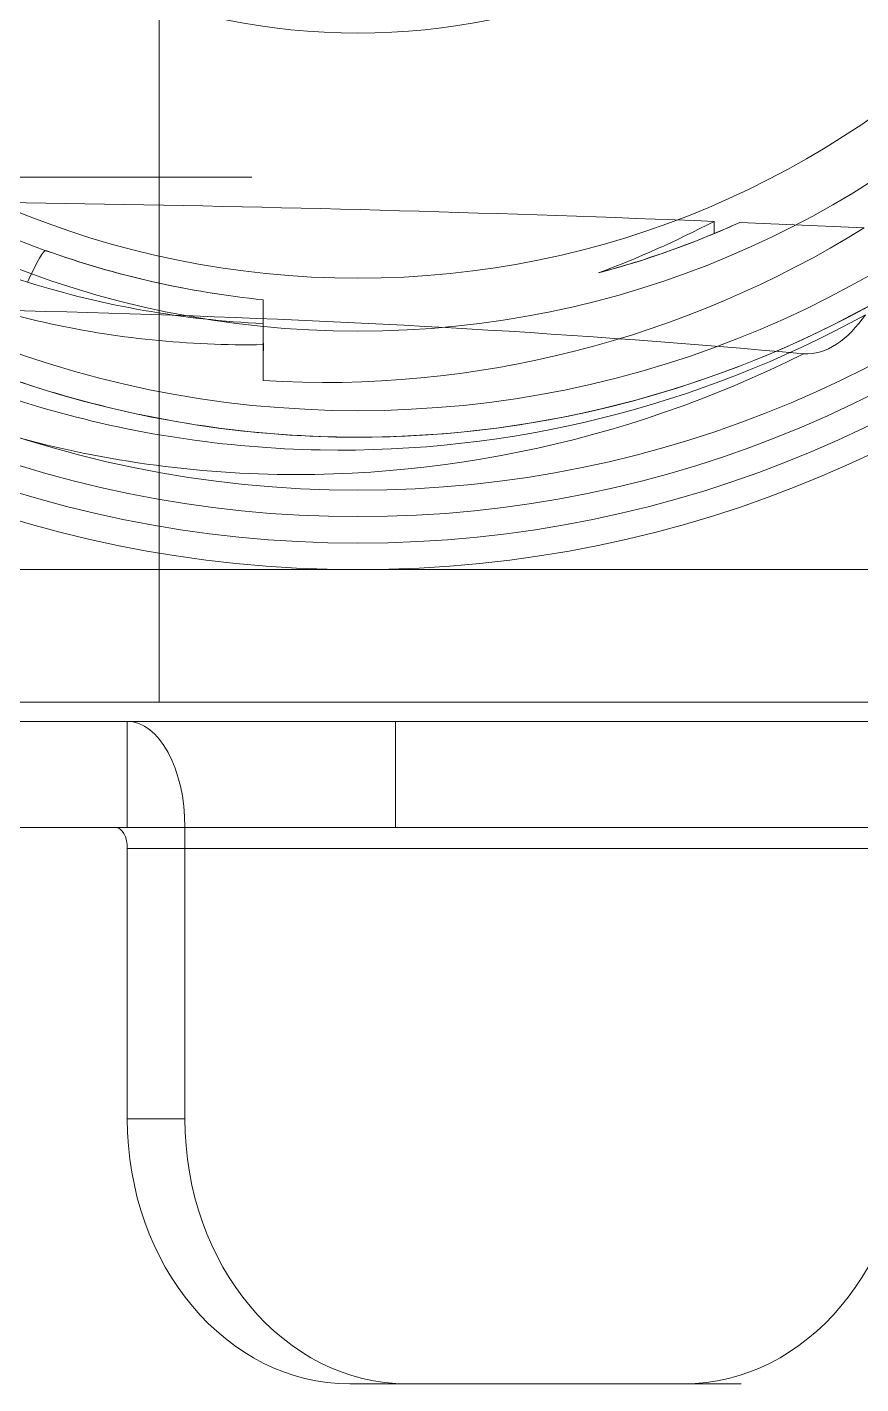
# Model space of a CAD drawing. Header units: inches. Extents: x -0.2 to 48, y -0.6 to 31.4.
# Drawn here: x 45.875 to 46.662, y -0.643 to 0.637 of the extents above; entities that cross this region are included whole.
import ezdxf

# ---------------------------------------------------------------- set-up
doc = ezdxf.new("R2010")
doc.units = ezdxf.units.IN
doc.header["$MEASUREMENT"] = 0
for name, color, linetype, true_color in [('1', 7, 'Continuous', 0xffffff), ('21', 7, 'Continuous', 0xffffff), ('46', 7, 'Continuous', 0xffffff)]:
    doc.layers.add(name, color=color, linetype=linetype, true_color=true_color)

# ---------------------------------------------------------------- blocks, each defined once
blk = doc.blocks.new('08ic1050_MODEL')
at = {"layer": '1', "color": 80, "linetype": 'Continuous', "lineweight": 18}
for p, q in [((47.875, 0.125, 0.125), (0.125, 0.125, 0.125)), ((47.875, 0.125, 1), (0.125, 0.125, 1)), ((48, 0, 1), (0, 0, 1)), ((48, 0), (0, 0))]:
    blk.add_line(p, q, dxfattribs=at)
blk = doc.blocks.new('08ic1051_am_MODEL')
at = {"layer": '21', "color": 2, "linetype": 'Continuous', "lineweight": 18}
blk.add_blockref('08ic1050_MODEL', (0, 0), dxfattribs=at)
blk.add_blockref('08ic1050_MODEL', (0, 0), dxfattribs=at)
blk = doc.blocks.new('cstr_plt_MODEL')
at = {"layer": '1', "color": 253, "linetype": 'Continuous', "lineweight": 18}
for p, q in [((-1.5625, 1.25, 0.1875), (1.5625, 1.25, 0.1875)), ((-1.5625, 1.25), (1.5625, 1.25))]:
    blk.add_line(p, q, dxfattribs=at)
at = {"layer": '1', "color": 253, "linetype": 'Continuous', "lineweight": 18, "extrusion": (0, 0, -1)}
blk.add_circle((0, 0, -0.1875), 0.61875, dxfattribs=at)
blk = doc.blocks.new('cstr_tp_rtnr_MODEL')
at = {"layer": '1', "color": 9, "linetype": 'Continuous', "lineweight": 18}
for centre, radius in [((0, 0, 0.025), 1.125), ((0, 0, 0.5625), 1.125), ((0, 0, 0.5625), 1.075), ((0, 0, 0.05), 1.05)]:
    blk.add_circle(centre, radius, dxfattribs=at)
at = {"layer": '1', "color": 9, "linetype": 'Continuous', "lineweight": 18, "extrusion": (0, 0, -1)}
for centre, radius in [((0, 0), 1.1), ((0, 0, -0.075), 1.075)]:
    blk.add_circle(centre, radius, dxfattribs=at)
blk = doc.blocks.new('brng_MODEL')
at = {"layer": '1', "color": 7, "linetype": 'Continuous', "lineweight": 18}
for centre, radius in [((0, 0, 0.05), 0.9), ((0, 0, 0.5), 0.85)]:
    blk.add_circle(centre, radius, dxfattribs=at)
at = {"layer": '1', "color": 7, "linetype": 'Continuous', "lineweight": 18, "extrusion": (0, 0, -1)}
for centre, radius in [((0, 0, -0.45), 0.9), ((0, 0), 0.85)]:
    blk.add_circle(centre, radius, dxfattribs=at)
blk = doc.blocks.new('wheel_MODEL')
at = {"layer": '1', "color": 80, "linetype": 'Continuous', "lineweight": 18, "extrusion": (0, -1, 0)}
blk.add_circle((0, 0, -0.75), 1.15, dxfattribs=at)
blk = doc.blocks.new('brk_lvr_MODEL')
at = {"layer": '1', "color": 253, "linetype": 'Continuous', "lineweight": 18}
for p, q in [((-1.883013, -0.263397, 0.34375), (-1.008013, -0.263397, 0.34375)), ((-1.633013, -0.363397, -0.15625), (-1.633013, -0.263397, -0.15625)), ((-0.888372, -0.263397, -0.15625), (-1.633013, -0.263397, -0.15625)), ((-1.008013, -0.263397, 0.34375), (-1.008013, -0.363397, 0.34375)), ((-1.008013, -0.263397, 0.34375), (-0.888372, -0.263397, 0.34375)), ((-1.008013, -0.363397, 0.44375), (-1.883013, -0.363397, 0.44375)), ((-1.008013, -0.363397, 0.32375), (-1.883013, -0.363397, 0.32375)), ((-0.883013, -0.363397, -0.15625), (-1.633013, -0.363397, -0.15625)), ((-1.008013, -0.363397, 0.34375), (-0.883013, -0.363397, 0.34375)), ((-1.008013, -0.363397, 0.34375), (-1.008013, -0.363397, 0.32375)), ((-1.008013, -0.363397, 0.44375), (-1.008013, -0.638397, 0.44375)), ((-1.883013, -0.383397, 0.34375), (-1.008013, -0.383397, 0.34375)), ((-1.008013, -0.383397, 0.34375), (-1.008013, -0.638397, 0.34375)), ((-1.008013, -0.638397, 0.44375), (-1.008013, -0.638397, 0.34375)), ((-1.633013, -0.888397, 0.44375), (-1.633013, -0.888397, 0.34375)), ((-1.258013, -0.888397, 0.44375), (-1.633013, -0.888397, 0.44375)), ((-1.258013, -0.888397, 0.34375), (-1.633013, -0.888397, 0.34375)), ((-1.258013, -0.888397, 0.34375), (-1.258013, -0.888397, 0.44375))]:
    blk.add_line(p, q, dxfattribs=at)
at = {"layer": '1', "color": 253, "linetype": 'Continuous', "lineweight": 18, "extrusion": (0, 1, 0)}
blk.add_arc((1.633013, 0.09375, -0.263397), 0.25, 270, 0, dxfattribs=at)
at = {"layer": '1', "color": 253, "linetype": 'Continuous', "lineweight": 18, "extrusion": (1, -2.81633e-08, 0)}
blk.add_arc((-0.363397, 0.34375, -1.008013), 0.1, 0, 90, dxfattribs=at)
at = {"layer": '1', "color": 253, "linetype": 'Continuous', "lineweight": 18, "extrusion": (0, -1, 0)}
blk.add_arc((-1.633013, 0.09375, 0.363397), 0.25, 180, 270, dxfattribs=at)
at = {"layer": '1', "color": 253, "linetype": 'Continuous', "lineweight": 18, "extrusion": (-1, 2.81633e-08, 0)}
blk.add_arc((0.383397, 0.32375, 1.008013), 0.02, 90, 180, dxfattribs=at)
at = {"layer": '1', "color": 253, "linetype": 'Continuous', "lineweight": 18, "extrusion": (0, 0, -1)}
for centre, start, end in [((1.633013, -0.638397, -0.34375), 270.000002, 360), ((1.258013, -0.638397, -0.34375), 180.000002, 270.000002)]:
    blk.add_arc(centre, 0.25, start, end, dxfattribs=at)
at = {"layer": '1', "color": 253, "linetype": 'Continuous', "lineweight": 18}
blk.add_arc((-1.258013, -0.638397, 0.44375), 0.25, 269.999998, 359.999998, dxfattribs=at)
blk = doc.blocks.new('swvl_MODEL')
at = {"layer": '1', "color": 251, "linetype": 'Continuous', "lineweight": 18}
blk.add_line((0.3359, 0.7964, -0.4), (0.3359, 0.808, -0.4), dxfattribs=at)
blk.add_circle((0, 0, -0.1), 0.975, dxfattribs=at)
at = {"layer": '1', "color": 251, "linetype": 'Continuous', "lineweight": 18, "extrusion": (0, 0, -1)}
blk.add_arc((0, 0, 0.125), 1, 58.1659, 301.8341, dxfattribs=at)
at = {"layer": '1', "color": 251, "linetype": 'Continuous', "lineweight": 18}
for centre, start, end in [((0, 0, -0.2), 95.8667, 109.6517), ((0, 0, -0.4), 67.4247, 74.9782), ((0, 0, -0.2), 109.6517, 135.5159)]:
    blk.add_arc(centre, 0.875, start, end, dxfattribs=at)
at = {"layer": '1', "color": 251, "linetype": 'Continuous', "lineweight": 18, "extrusion": (-0.938459, -0.335125, 0.083578)}
blk.add_arc((-0.975, -0.1993, -0.0167), 0.1, 311.3834, 0, dxfattribs=at)
at = {"layer": '1', "color": 251, "linetype": 'Continuous', "lineweight": 18, "extrusion": (0.816138, 0, -0.577857)}
blk.add_ellipse((0, 0, -0.8744), major_axis=(0.875, 0, 1.2358), ratio=0.577857, start_param=5.106403, end_param=5.136848, dxfattribs=at)
at = {"layer": '1', "color": 251, "linetype": 'Continuous', "lineweight": 18}
for points, knots in [([(0.4204, 0.9213, -0.2806), (0.2501, 1.0066, -0.2795), (0.0592, 1.046, -0.2753), (-0.2233, 1.0261, -0.2647), (-0.3139, 1.0065, -0.2609), (-0.445, 0.9593, -0.2551), (-0.4871, 0.9381, -0.2532), (-0.5725, 0.8994, -0.251), (-0.6175, 0.8876, -0.2497), (-0.7065, 0.8739, -0.2494), (-0.7512, 0.8752, -0.2507), (-0.8403, 0.875, -0.2572), (-0.8848, 0.875, -0.2609), (-1.0184, 0.8749, -0.2714), (-1.1074, 0.875, -0.2788), (-1.3744, 0.875, -0.302), (-1.5524, 0.875, -0.3171), (-1.7301, 0.875, -0.3361)], [0, 0, 0, 0, 0.25, 0.25, 0.375, 0.375, 0.4375, 0.4375, 0.5, 0.5, 0.5625, 0.5625, 0.625, 0.625, 0.75, 0.75, 1, 1, 1, 1]), ([(-0.5443, 0.8656, -0.1664), (-0.5049, 0.8861, -0.1703), (-0.4658, 0.9079, -0.17), (-0.3844, 0.9439, -0.1723), (-0.3423, 0.9593, -0.1735), (-0.213, 0.9971, -0.1775), (-0.1252, 1.0103, -0.1805), (0.1431, 1.0155, -0.1892), (0.3212, 0.9714, -0.1953), (0.4787, 0.8845, -0.1983)], [0, 0, 0, 0, 0.125, 0.125, 0.25, 0.25, 0.5, 0.5, 1, 1, 1, 1]), ([(0.4947, 0.8691, -0.1757), (0.3378, 0.9584, -0.1704), (0.1594, 1.0034, -0.16), (-0.1099, 0.998, -0.1462), (-0.1977, 0.9843, -0.1417), (-0.3267, 0.9462, -0.1358), (-0.3691, 0.9305, -0.134), (-0.4505, 0.8939, -0.1306), (-0.49, 0.8728, -0.1315), (-0.5275, 0.8496, -0.125)], [0, 0, 0, 0, 0.5, 0.5, 0.75, 0.75, 0.875, 0.875, 1, 1, 1, 1]), ([(-0.0895, 0.9465, -0.2), (-0.0895, 0.9457, -0.2041), (-0.0895, 0.9449, -0.2083), (-0.0894, 0.9416, -0.2249), (-0.0894, 0.9391, -0.2374), (-0.0894, 0.9334, -0.2663), (-0.0893, 0.9301, -0.2826), (-0.0893, 0.9222, -0.3225), (-0.0892, 0.9175, -0.3461), (-0.0892, 0.9127, -0.3697)], [0, 0, 0, 0, 0.073258, 0.073258, 0.294073, 0.294073, 0.583077, 0.583077, 1, 1, 1, 1]), ([(-1.7284, 0.775, -0.4358), (-1.4526, 0.775, -0.4062), (-1.1762, 0.7749, -0.3828), (-0.865, 0.775, -0.36), (-0.8305, 0.7751, -0.3574), (-0.7612, 0.7752, -0.3535), (-0.7264, 0.774, -0.3519), (-0.6239, 0.7815, -0.3491), (-0.557, 0.7958, -0.3505), (-0.4602, 0.8362, -0.3526), (-0.4284, 0.8518, -0.3543), (-0.363, 0.8745, -0.3575), (-0.3298, 0.884, -0.3591), (-0.2291, 0.9067, -0.3638), (-0.1601, 0.9138, -0.367), (-0.0892, 0.9127, -0.3697)], [0, 0, 0, 0, 0.5, 0.5, 0.5625, 0.5625, 0.625, 0.625, 0.75, 0.75, 0.8125, 0.8125, 0.875, 0.875, 1, 1, 1, 1]), ([(-0.0892, 0.9127, -0.3697), (-0.0892, 0.9149, -0.3587), (-0.0892, 0.9153, -0.3472), (-0.0892, 0.9122, -0.325), (-0.0893, 0.9087, -0.3141), (-0.0893, 0.9005, -0.2983), (-0.0893, 0.8969, -0.2927), (-0.0893, 0.8928, -0.2876)], [0, 0, 0, 0, 0.386766, 0.386766, 0.773532, 0.773532, 1, 1, 1, 1]), ([(-0.0894, 0.8704, -0.2239), (-0.0894, 0.8704, -0.2353), (-0.0894, 0.8724, -0.2469), (-0.0893, 0.88, -0.2684), (-0.0893, 0.8857, -0.2787), (-0.0893, 0.8928, -0.2876)], [0, 0, 0, 0, 0.499712, 0.499712, 1, 1, 1, 1]), ([(-0.3116, 0.8538, -0.2748), (-0.3447, 0.8435, -0.2731), (-0.377, 0.8315, -0.2715), (-0.4398, 0.8031, -0.2686), (-0.4701, 0.7865, -0.2681), (-0.5627, 0.7407, -0.2605), (-0.6228, 0.7081, -0.2489), (-0.684, 0.6756, -0.2508)], [0, 0, 0, 0, 0.25, 0.25, 0.5, 0.5, 1, 1, 1, 1])]:
    blk.add_open_spline(points, degree=3, knots=knots, dxfattribs=at)
for points in [[(0.4775, 0.8026, -0.2), (0.3087, 0.9073, -0.2), (0.1098, 0.9593, -0.2), (-0.0895, 0.9465, -0.2)], [(-0.0895, 0.9465, -0.2), (-0.0895, 0.9212, -0.2), (-0.0894, 0.8958, -0.2), (-0.0894, 0.8704, -0.2)], [(-0.0893, 0.8928, -0.2876), (-0.165, 0.8893, -0.2827), (-0.2402, 0.8761, -0.2783), (-0.3116, 0.8538, -0.2748)], [(-0.2943, 0.824, -0.2), (-0.2286, 0.8475, -0.2065), (-0.1594, 0.8632, -0.2145), (-0.0894, 0.8704, -0.2239)], [(0.2268, 0.8451, -0.4), (0.2641, 0.8311, -0.4), (0.3004, 0.8148, -0.4), (0.3359, 0.7964, -0.4)], [(0.3603, 0.7974, -0.3655), (0.317, 0.817, -0.3745), (0.2724, 0.8329, -0.3856), (0.2268, 0.8451, -0.4)]]:
    blk.add_open_spline(points, degree=3, dxfattribs=at)
at = {"layer": '1', "color": 251, "linetype": 'Continuous', "lineweight": 18, "extrusion": (-0.816138, 1.12143e-15, 0.577857)}
blk.add_open_spline([(0.4787, 0.8845, -0.1983), (0.4625, 0.9075, -0.2213), (0.4417, 0.9232, -0.2507), (0.4204, 0.9213, -0.2806)], degree=3, dxfattribs=at)
at = {"layer": '1', "color": 251, "linetype": 'Continuous', "lineweight": 18, "extrusion": (0.816138, -8.67572e-15, -0.577857)}
blk.add_open_spline([(0.4204, 0.9213, -0.2806), (-0.0029, 0.8826, -0.8785), (-0.427, 0.875, -1.4775), (-0.8509, 0.875, -2.0762)], degree=3, dxfattribs=at)
at = {"layer": '1', "color": 251, "linetype": 'Continuous', "lineweight": 18, "extrusion": (-0.559115, 0.82909, -0.000903796)}
blk.add_open_spline([(-0.0894, 0.8704, -0.2239), (-0.0894, 0.8704, -0.2159), (-0.0894, 0.8704, -0.208), (-0.0894, 0.8704, -0.2)], degree=3, dxfattribs=at)
at = {"layer": '1', "color": 251, "linetype": 'Continuous', "lineweight": 18, "extrusion": (0.816138, 2.60632e-13, -0.577857)}
blk.add_open_spline([(0.3359, 0.7964, -0.4), (-0.0596, 0.7805, -0.9586), (-0.4553, 0.775, -1.5174), (-0.8509, 0.775, -2.0762)], degree=3, dxfattribs=at)
at = {"layer": '1', "color": 251, "linetype": 'Continuous', "lineweight": 18, "extrusion": (0.816138, 1.55844e-12, -0.577857)}
blk.add_open_spline([(0.4775, 0.8026, -0.2), (0.4385, 0.8006, -0.2552), (0.3994, 0.799, -0.3103), (0.3603, 0.7974, -0.3655)], degree=3, dxfattribs=at)
blk = doc.blocks.new('cstr_assy')
at = {"layer": '1', "color": 2, "linetype": 'Continuous', "lineweight": 18, "extrusion": (0.543321, 0, 0.839525), "rotation": 90}
blk.add_blockref('brk_lvr_MODEL', (1.004822, -0.199771, -2.610357), dxfattribs=at)
blk.add_blockref('brk_lvr_MODEL', (1.004822, -0.199771, -2.610357), dxfattribs=at)
blk.add_blockref('brk_lvr_MODEL', (1.004822, -0.199771, -2.610357), dxfattribs=at)
blk.add_blockref('brk_lvr_MODEL', (1.004822, -0.199771, -2.610357), dxfattribs=at)
at = {"layer": '1', "color": 9, "linetype": 'Continuous', "lineweight": 18, "extrusion": (0, 0, -1), "rotation": 157.477326}
blk.add_blockref('cstr_tp_rtnr_MODEL', (0, 0), dxfattribs=at)
blk.add_blockref('cstr_tp_rtnr_MODEL', (0, 0), dxfattribs=at)
blk.add_blockref('cstr_tp_rtnr_MODEL', (0, 0), dxfattribs=at)
blk.add_blockref('cstr_tp_rtnr_MODEL', (0, 0), dxfattribs=at)
at = {"layer": '1', "color": 2, "linetype": 'Continuous', "lineweight": 18}
for name, p in [('cstr_plt_MODEL', (0, 0)), ('cstr_plt_MODEL', (0, 0)), ('cstr_plt_MODEL', (0, 0)), ('cstr_plt_MODEL', (0, 0)), ('brng_MODEL', (0, 0, -0.625)), ('brng_MODEL', (0, 0, -0.625)), ('brng_MODEL', (0, 0, -0.625)), ('brng_MODEL', (0, 0, -0.625)), ('wheel_MODEL', (-1.25, 0.004822, -2.3)), ('wheel_MODEL', (-1.25, 0.004822, -2.3)), ('wheel_MODEL', (-1.25, 0.004822, -2.3)), ('wheel_MODEL', (-1.25, 0.004822, -2.3))]:
    blk.add_blockref(name, p, dxfattribs=at)
at = {"layer": '46', "color": 2, "linetype": 'Continuous', "lineweight": 18}
blk.add_blockref('swvl_MODEL', (0, 0, -0.525), dxfattribs=at)
blk.add_blockref('swvl_MODEL', (0, 0, -0.525), dxfattribs=at)
blk.add_blockref('swvl_MODEL', (0, 0, -0.525), dxfattribs=at)
blk.add_blockref('swvl_MODEL', (0, 0, -0.525), dxfattribs=at)
blk = doc.blocks.new('08ic1053_MODEL')
at = {"layer": '1', "color": 252, "linetype": 'Continuous', "lineweight": 18}
for p, q in [((0, 0), (48, 0)), ((48, 0, 0.08), (0, 0, 0.08))]:
    blk.add_line(p, q, dxfattribs=at)
blk = doc.blocks.new('08ic1050_am_MODEL')
at = {"layer": '21', "color": 2, "linetype": 'Continuous', "lineweight": 18}
for p in [(0, 0), (0, 0, 27.375)]:
    blk.add_blockref('08ic1051_am_MODEL', p, dxfattribs=at)
at = {"layer": '21', "color": 2, "linetype": 'Continuous', "lineweight": 18, "extrusion": (0, 0, -1)}
blk.add_blockref('08ic1053_MODEL', (-48, 0), dxfattribs=at)
at = {"layer": '21', "color": 2, "linetype": 'Continuous', "lineweight": 18, "extrusion": (0, 0, -1), "rotation": 180}
blk.add_blockref('cstr_assy', (-46.1875, 1.25, -28.5625), dxfattribs=at)
blk = doc.blocks.new('08ic1004_MODEL')
at = {"layer": '21', "color": 80, "linetype": 'Continuous', "lineweight": 18}
for p, q in [((0, 1.5), (0, 0)), ((0, 0, 1.5), (0, 0.125, 1.5)), ((30, 0), (0, 0)), ((0, 0), (0, 0, 1.5)), ((30, 0, 1.5), (0, 0, 1.5))]:
    blk.add_line(p, q, dxfattribs=at)
blk = doc.blocks.new('08ic1002_am_MODEL')
at = {"layer": '1', "color": 2, "linetype": 'Continuous', "lineweight": 18}
blk.add_blockref('08ic1004_MODEL', (0, 0), dxfattribs=at)
blk.add_blockref('08ic1004_MODEL', (0, 0), dxfattribs=at)

msp = doc.modelspace()

# ---------------------------------------------------------------- block references
at = {"layer": '21', "color": 2, "linetype": 'Continuous', "lineweight": 18}
msp.add_blockref('08ic1050_am_MODEL', (0, 0), dxfattribs=at)
at = {"layer": '21', "color": 2, "linetype": 'Continuous', "lineweight": 18, "rotation": 90}
msp.add_blockref('08ic1002_am_MODEL', (46, 0, -1.58), dxfattribs=at)

doc.saveas('drawing.dxf')
